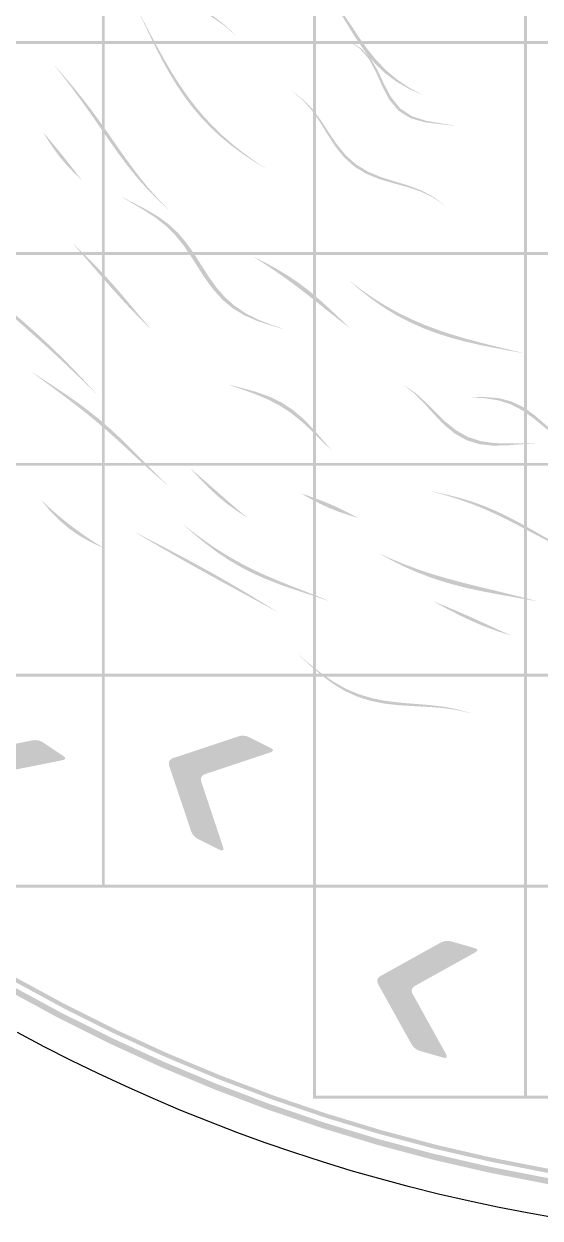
# Model space of a CAD drawing. Header units: millimetres. Extents: x 0 to 382, y 0 to 382.
# Drawn here: x 100.6 to 157.7, y 2.6 to 134.8 of the extents above; entities that cross this region are included whole.
import ezdxf

# ---------------------------------------------------------------- set-up
doc = ezdxf.new("R2010")
doc.units = ezdxf.units.MM
doc.layers.add('CUT', color=1, linetype='Continuous')
doc.layers.add('RASTER', color=7, linetype='Continuous')

msp = doc.modelspace()

# ---------------------------------------------------------------- hatches: boundary and pattern name
at = {"layer": 'RASTER'}
for points in [[(170.85, 4.649), (164.549, 5.443), (158.28, 6.449), (152.048, 7.667), (145.861, 9.095), (139.725, 10.732), (133.649, 12.575), (127.638, 14.623), (121.7, 16.873), (115.842, 19.323), (110.07, 21.97), (104.391, 24.811), (98.811, 27.842), (93.337, 31.06), (87.976, 34.462), (82.732, 38.043), (77.613, 41.8), (72.623, 45.728), (67.77, 49.822), (63.058, 54.079), (58.492, 58.492), (54.079, 63.058), (49.822, 67.77), (45.728, 72.623), (41.8, 77.613), (38.043, 82.732), (34.462, 87.976), (31.06, 93.337), (27.842, 98.811), (24.811, 104.391), (21.97, 110.07), (19.323, 115.842), (16.873, 121.7), (14.623, 127.638), (12.575, 133.649), (10.732, 139.725), (9.095, 145.861), (7.667, 152.048), (6.449, 158.28), (5.443, 164.55), (4.649, 170.85), (5.299, 170.92), (6.09, 164.642), (7.093, 158.394), (8.306, 152.184), (9.729, 146.018), (11.36, 139.904), (13.197, 133.849), (15.238, 127.86), (17.481, 121.942), (19.922, 116.105), (22.56, 110.353), (25.39, 104.693), (28.411, 99.133), (31.618, 93.678), (35.008, 88.335), (38.577, 83.11), (42.32, 78.008), (46.235, 73.036), (50.315, 68.2), (54.556, 63.504), (58.954, 58.954), (63.504, 54.556), (68.2, 50.315), (73.036, 46.235), (78.008, 42.321), (83.11, 38.577), (88.335, 35.008), (93.678, 31.618), (99.133, 28.411), (104.693, 25.39), (110.353, 22.56), (116.104, 19.922), (121.942, 17.481), (127.859, 15.238), (133.849, 13.197), (139.904, 11.36), (146.018, 9.73), (152.184, 8.306), (158.394, 7.093), (164.642, 6.09), (170.92, 5.299)], [(170.981, 5.857), (164.722, 6.645), (158.492, 7.645), (152.301, 8.855), (146.154, 10.273), (140.058, 11.899), (134.021, 13.731), (128.049, 15.766), (122.15, 18.001), (116.329, 20.435), (110.595, 23.065), (104.952, 25.887), (99.409, 28.899), (93.97, 32.096), (88.643, 35.476), (83.434, 39.034), (78.347, 42.767), (73.39, 46.669), (68.568, 50.737), (63.887, 54.966), (59.351, 59.351), (54.966, 63.887), (50.737, 68.568), (46.669, 73.39), (42.767, 78.347), (39.034, 83.434), (35.476, 88.643), (32.096, 93.971), (28.899, 99.409), (25.887, 104.953), (23.065, 110.595), (20.435, 116.33), (18.001, 122.15), (15.766, 128.049), (13.731, 134.021), (11.899, 140.058), (10.273, 146.154), (8.854, 152.301), (7.644, 158.493), (6.645, 164.722), (5.856, 170.981), (6.321, 171.031), (7.107, 164.788), (8.104, 158.574), (9.311, 152.398), (10.726, 146.266), (12.348, 140.186), (14.175, 134.164), (16.205, 128.207), (18.435, 122.323), (20.863, 116.517), (23.486, 110.797), (26.301, 105.169), (29.305, 99.639), (32.495, 94.214), (35.866, 88.9), (39.415, 83.704), (43.138, 78.63), (47.031, 73.685), (51.089, 68.875), (55.307, 64.205), (59.681, 59.681), (64.205, 55.307), (68.875, 51.089), (73.685, 47.031), (78.63, 43.138), (83.703, 39.415), (88.9, 35.866), (94.214, 32.495), (99.639, 29.305), (105.168, 26.301), (110.797, 23.486), (116.517, 20.863), (122.323, 18.435), (128.207, 16.205), (134.164, 14.175), (140.186, 12.349), (146.266, 10.727), (152.398, 9.311), (158.574, 8.104), (164.788, 7.107), (171.031, 6.321)], [(109.248, 155.948), (109.574, 155.948), (109.574, 132.924), (109.248, 132.924)], [(132.598, 155.948), (132.924, 155.948), (132.924, 132.924), (132.598, 132.924)], [(155.948, 155.948), (156.274, 155.948), (156.274, 132.924), (155.948, 132.924)], [(123.933, 133.631), (122.765, 134.649), (121.451, 135.563), (120.06, 136.437), (118.685, 137.347), (117.423, 138.363), (116.355, 139.53), (115.524, 140.864), (114.929, 142.347), (114.518, 143.931), (114.204, 145.554), (113.883, 147.15), (113.455, 148.668), (113.471, 148.677), (113.968, 147.199), (114.351, 145.641), (114.717, 144.054), (115.166, 142.499), (115.784, 141.037), (116.62, 139.713), (117.676, 138.544), (118.911, 137.515), (120.245, 136.579), (121.584, 135.669), (122.84, 134.711), (123.947, 133.643)], [(144.649, 126.987), (143.179, 127.654), (141.798, 128.456), (140.531, 129.411), (139.388, 130.516), (138.366, 131.752), (137.444, 133.08), (136.589, 134.458), (135.758, 135.838), (134.908, 137.179), (134.002, 138.451), (134.016, 138.464), (135.003, 137.27), (135.922, 136.002), (136.805, 134.683), (137.691, 133.347), (138.62, 132.037), (139.624, 130.793), (140.729, 129.652), (141.941, 128.638), (143.258, 127.758), (144.66, 127.002)], [(127.375, 118.797), (126.079, 119.591), (124.817, 120.434), (123.598, 121.333), (122.432, 122.293), (121.325, 123.316), (120.281, 124.404), (119.304, 125.552), (118.393, 126.757), (117.546, 128.011), (116.757, 129.307), (116.018, 130.635), (115.319, 131.984), (114.65, 133.344), (113.999, 134.707), (113.354, 136.063), (113.369, 136.073), (114.063, 134.753), (114.759, 133.426), (115.467, 132.099), (116.199, 130.781), (116.963, 129.479), (117.768, 128.202), (118.622, 126.959), (119.529, 125.758), (120.494, 124.604), (121.517, 123.503), (122.596, 122.457), (123.729, 121.468), (124.91, 120.533), (126.132, 119.65), (127.387, 118.811)], [(85.898, 132.924), (109.574, 132.924), (109.574, 132.598), (85.898, 132.598)], [(109.248, 132.924), (132.924, 132.924), (132.924, 132.598), (109.248, 132.598)], [(109.248, 132.598), (109.574, 132.598), (109.574, 109.574), (109.248, 109.574)], [(132.598, 132.924), (156.274, 132.924), (156.274, 132.598), (132.598, 132.598)], [(132.598, 132.598), (132.924, 132.598), (132.924, 109.574), (132.598, 109.574)], [(148.321, 123.538), (146.644, 123.725), (144.948, 123.935), (143.386, 124.384), (142.078, 125.208), (141.062, 126.417), (140.28, 127.897), (139.595, 129.453), (138.834, 130.88), (137.856, 132.032), (136.599, 132.877), (136.612, 132.891), (137.932, 132.117), (138.965, 131.03), (139.766, 129.659), (140.475, 128.14), (141.262, 126.675), (142.264, 125.457), (143.542, 124.602), (145.061, 124.1), (146.707, 123.82), (148.331, 123.554)], [(155.948, 132.924), (179.624, 132.924), (179.624, 132.598), (155.948, 132.598)], [(155.948, 132.598), (156.274, 132.598), (156.274, 109.574), (155.948, 109.574)], [(116.541, 114.337), (115.395, 115.39), (114.304, 116.499), (113.268, 117.66), (112.284, 118.867), (111.343, 120.109), (110.435, 121.375), (109.547, 122.652), (108.666, 123.929), (107.78, 125.199), (106.881, 126.454), (105.963, 127.694), (105.025, 128.919), (104.071, 130.134), (104.086, 130.145), (105.106, 128.977), (106.103, 127.798), (107.073, 126.601), (108.011, 125.382), (108.923, 124.139), (109.816, 122.878), (110.701, 121.605), (111.591, 120.33), (112.501, 119.066), (113.444, 117.826), (114.429, 116.62), (115.465, 115.46), (116.554, 114.35)], [(147.097, 114.778), (145.854, 115.624), (144.493, 116.275), (143.023, 116.768), (141.487, 117.186), (139.954, 117.638), (138.498, 118.227), (137.184, 119.026), (136.041, 120.056), (135.061, 121.281), (134.193, 122.623), (133.36, 123.98), (132.476, 125.256), (131.472, 126.383), (130.316, 127.343), (130.329, 127.357), (131.528, 126.444), (132.57, 125.362), (133.487, 124.129), (134.347, 122.808), (135.233, 121.495), (136.222, 120.289), (137.365, 119.269), (138.671, 118.467), (140.11, 117.863), (141.621, 117.385), (143.129, 116.932), (144.568, 116.395), (145.896, 115.694), (147.106, 114.794)], [(106.951, 117.593), (106.146, 118.362), (105.376, 119.162), (104.655, 120.005), (103.988, 120.892), (103.371, 121.817), (102.791, 122.77), (102.806, 122.781), (103.511, 121.928), (104.219, 121.078), (104.918, 120.221), (105.604, 119.353), (106.282, 118.478), (106.966, 117.606)], [(129.297, 101.049), (127.829, 101.47), (126.39, 101.954), (125.024, 102.555), (123.768, 103.314), (122.64, 104.243), (121.64, 105.328), (120.747, 106.533), (119.923, 107.804), (119.117, 109.08), (118.281, 110.304), (117.368, 111.432), (116.352, 112.443), (115.224, 113.339), (114, 114.144), (112.716, 114.902), (111.423, 115.665), (111.437, 115.678), (112.792, 114.975), (114.133, 114.277), (115.409, 113.529), (116.581, 112.684), (117.632, 111.717), (118.568, 110.622), (119.417, 109.422), (120.223, 108.156), (121.038, 106.883), (121.91, 105.662), (122.88, 104.548), (123.97, 103.578), (125.183, 102.768), (126.501, 102.106), (127.89, 101.557), (129.308, 101.064)], [(114.571, 101.12), (113.454, 102.223), (112.362, 103.351), (111.295, 104.501), (110.248, 105.668), (109.217, 106.846), (108.195, 108.029), (107.174, 109.208), (106.144, 110.376), (106.158, 110.389), (107.283, 109.315), (108.383, 108.218), (109.456, 107.092), (110.502, 105.936), (111.527, 104.752), (112.54, 103.549), (113.555, 102.338), (114.583, 101.134)], [(85.898, 109.574), (109.574, 109.574), (109.574, 109.248), (85.898, 109.248)], [(109.248, 109.574), (132.924, 109.574), (132.924, 109.248), (109.248, 109.248)], [(109.248, 109.248), (109.574, 109.248), (109.574, 86.224), (109.248, 86.224)], [(136.652, 101.178), (135.484, 102.068), (134.333, 102.978), (133.19, 103.893), (132.046, 104.8), (130.892, 105.687), (129.722, 106.549), (128.533, 107.386), (127.325, 108.201), (126.104, 109.002), (126.116, 109.017), (127.428, 108.334), (128.712, 107.626), (129.955, 106.871), (131.151, 106.054), (132.3, 105.17), (133.41, 104.224), (134.495, 103.23), (135.573, 102.211), (136.661, 101.194)], [(132.598, 109.574), (156.274, 109.574), (156.274, 109.248), (132.598, 109.248)], [(132.598, 109.248), (132.924, 109.248), (132.924, 86.224), (132.598, 86.224)], [(155.948, 109.574), (179.624, 109.574), (179.624, 109.248), (155.948, 109.248)], [(155.948, 109.248), (156.274, 109.248), (156.274, 86.224), (155.948, 86.224)], [(108.631, 93.877), (107.572, 94.907), (106.511, 95.932), (105.445, 96.949), (104.371, 97.956), (103.288, 98.953), (102.195, 99.942), (101.095, 100.924), (99.989, 101.904), (98.881, 102.886), (97.776, 103.874), (96.679, 104.873), (95.597, 105.889), (94.533, 106.927), (93.495, 107.989), (93.509, 108.001), (94.602, 106.987), (95.716, 105.996), (96.844, 105.023), (97.977, 104.061), (99.107, 103.102), (100.23, 102.14), (101.339, 101.169), (102.431, 100.183), (103.504, 99.18), (104.558, 98.156), (105.595, 97.113), (106.618, 96.052), (107.632, 94.976), (108.643, 93.891)], [(155.814, 98.378), (154.227, 98.668), (152.632, 98.966), (151.035, 99.29), (149.446, 99.655), (147.873, 100.076), (146.323, 100.567), (144.805, 101.138), (143.327, 101.795), (141.894, 102.542), (140.511, 103.378), (139.18, 104.299), (137.901, 105.297), (136.672, 106.361), (136.682, 106.377), (137.959, 105.389), (139.28, 104.465), (140.646, 103.611), (142.054, 102.83), (143.502, 102.123), (144.985, 101.488), (146.497, 100.92), (148.032, 100.412), (149.583, 99.955), (151.143, 99.536), (152.706, 99.145), (154.267, 98.769), (155.821, 98.395)], [(116.51, 83.751), (115.358, 84.732), (114.231, 85.742), (113.12, 86.768), (112.016, 87.796), (110.908, 88.815), (109.79, 89.816), (108.654, 90.793), (107.498, 91.744), (106.319, 92.67), (105.122, 93.578), (103.913, 94.475), (102.699, 95.372), (101.491, 96.282), (101.504, 96.295), (102.772, 95.451), (104.04, 94.616), (105.297, 93.775), (106.53, 92.915), (107.732, 92.022), (108.899, 91.091), (110.031, 90.117), (111.133, 89.102), (112.212, 88.052), (113.278, 86.979), (114.343, 85.896), (115.42, 84.819), (116.52, 83.766)], [(134.681, 87.576), (133.568, 88.676), (132.466, 89.775), (131.342, 90.815), (130.165, 91.755), (128.916, 92.571), (127.586, 93.262), (126.183, 93.85), (124.727, 94.373), (123.249, 94.884), (123.26, 94.899), (124.812, 94.497), (126.331, 94.071), (127.779, 93.558), (129.129, 92.909), (130.374, 92.095), (131.522, 91.118), (132.6, 90.006), (133.642, 88.808), (134.69, 87.592)], [(157.211, 88.368), (155.657, 88.285), (154.073, 88.164), (152.503, 88.133), (150.995, 88.301), (149.586, 88.741), (148.295, 89.469), (147.117, 90.445), (146.023, 91.579), (144.966, 92.754), (143.889, 93.852), (142.74, 94.776), (142.749, 94.793), (143.944, 93.964), (145.06, 92.955), (146.148, 91.855), (147.262, 90.775), (148.447, 89.829), (149.733, 89.103), (151.127, 88.637), (152.61, 88.416), (154.148, 88.373), (155.698, 88.402), (157.217, 88.386)], [(162.164, 87.72), (160.779, 88.318), (159.476, 89.165), (158.234, 90.157), (157.011, 91.161), (155.764, 92.049), (154.452, 92.729), (153.05, 93.165), (151.558, 93.385), (149.999, 93.473), (150.007, 93.49), (151.609, 93.511), (153.137, 93.389), (154.563, 93.026), (155.885, 92.386), (157.127, 91.5), (158.332, 90.458), (159.548, 89.394), (160.817, 88.449), (162.169, 87.738)], [(85.898, 86.224), (109.574, 86.224), (109.574, 85.898), (85.898, 85.898)], [(109.248, 86.224), (132.924, 86.224), (132.924, 85.898), (109.248, 85.898)], [(132.598, 86.224), (156.274, 86.224), (156.274, 85.898), (132.598, 85.898)], [(155.948, 86.224), (179.624, 86.224), (179.624, 85.898), (155.948, 85.898)], [(109.248, 85.898), (109.574, 85.898), (109.574, 62.874), (109.248, 62.874)], [(125.332, 80.168), (124.187, 80.903), (123.084, 81.705), (122.029, 82.579), (121.022, 83.521), (120.056, 84.515), (119.119, 85.538), (119.129, 85.554), (120.152, 84.658), (121.178, 83.759), (122.204, 82.854), (123.234, 81.947), (124.276, 81.05), (125.342, 80.184)], [(132.598, 85.898), (132.924, 85.898), (132.924, 62.874), (132.598, 62.874)], [(155.948, 85.898), (156.274, 85.898), (156.274, 62.874), (155.948, 62.874)], [(109.433, 76.797), (108.095, 77.415), (106.82, 78.128), (105.625, 78.952), (104.52, 79.893), (103.5, 80.94), (102.554, 82.071), (102.566, 82.086), (103.622, 81.092), (104.719, 80.148), (105.85, 79.247), (107.014, 78.387), (108.21, 77.573), (109.443, 76.812)], [(137.539, 80.14), (136.458, 80.477), (135.387, 80.843), (134.338, 81.258), (133.317, 81.73), (132.322, 82.253), (131.347, 82.812), (131.356, 82.828), (132.43, 82.453), (133.494, 82.065), (134.538, 81.645), (135.558, 81.182), (136.558, 80.681), (137.547, 80.156)], [(162.203, 75.894), (160.815, 76.487), (159.449, 77.138), (158.102, 77.829), (156.767, 78.537), (155.44, 79.244), (154.112, 79.93), (152.778, 80.579), (151.431, 81.179), (150.066, 81.723), (148.68, 82.21), (147.27, 82.644), (145.839, 83.032), (145.846, 83.05), (147.308, 82.736), (148.743, 82.373), (150.151, 81.948), (151.53, 81.451), (152.883, 80.882), (154.217, 80.245), (155.537, 79.55), (156.852, 78.815), (158.169, 78.059), (159.496, 77.307), (160.841, 76.583), (162.207, 75.912)], [(128.613, 69.75), (127.302, 70.463), (125.992, 71.175), (124.681, 71.887), (123.371, 72.601), (122.062, 73.318), (120.755, 74.04), (119.45, 74.767), (118.148, 75.502), (116.849, 76.245), (115.553, 76.996), (114.261, 77.756), (112.973, 78.525), (112.984, 78.54), (114.316, 77.836), (115.647, 77.138), (116.975, 76.44), (118.298, 75.74), (119.613, 75.033), (120.921, 74.316), (122.22, 73.587), (123.51, 72.845), (124.794, 72.091), (126.073, 71.325), (127.348, 70.549), (128.621, 69.767)], [(134.285, 70.977), (132.855, 71.448), (131.416, 71.915), (129.979, 72.395), (128.554, 72.908), (127.15, 73.47), (125.776, 74.095), (124.441, 74.792), (123.148, 75.564), (121.899, 76.409), (120.693, 77.32), (119.524, 78.282), (118.383, 79.281), (118.393, 79.297), (119.583, 78.375), (120.796, 77.486), (122.039, 76.64), (123.313, 75.845), (124.62, 75.105), (125.958, 74.421), (127.322, 73.787), (128.706, 73.196), (130.103, 72.634), (131.504, 72.09), (132.903, 71.548), (134.293, 70.994)], [(157.311, 70.917), (155.825, 71.188), (154.332, 71.451), (152.837, 71.719), (151.342, 72.006), (149.854, 72.326), (148.377, 72.69), (146.917, 73.109), (145.478, 73.591), (144.063, 74.139), (142.676, 74.754), (141.317, 75.433), (139.986, 76.167), (139.993, 76.184), (141.371, 75.556), (142.77, 74.979), (144.189, 74.451), (145.625, 73.971), (147.076, 73.533), (148.536, 73.13), (150.003, 72.753), (151.471, 72.393), (152.939, 72.039), (154.404, 71.683), (155.863, 71.317), (157.316, 70.935)], [(154.483, 67.127), (153.019, 67.592), (151.577, 68.122), (150.159, 68.722), (148.766, 69.386), (147.395, 70.098), (146.037, 70.829), (146.043, 70.847), (147.459, 70.273), (148.868, 69.679), (150.271, 69.058), (151.671, 68.417), (153.075, 67.771), (154.489, 67.145)], [(149.999, 58.525), (148.503, 58.871), (146.96, 59.088), (145.378, 59.212), (143.772, 59.293), (142.161, 59.393), (140.569, 59.569), (139.018, 59.874), (137.528, 60.342), (136.109, 60.989), (134.766, 61.806), (133.492, 62.765), (132.271, 63.819), (131.078, 64.912), (131.086, 64.929), (132.309, 63.903), (133.558, 62.912), (134.855, 62.01), (136.215, 61.239), (137.644, 60.625), (139.138, 60.175), (140.685, 59.871), (142.268, 59.679), (143.864, 59.549), (145.451, 59.422), (147.011, 59.241), (148.531, 58.959), (150.005, 58.543)], [(85.898, 62.874), (109.574, 62.874), (109.574, 62.548), (85.898, 62.548)], [(109.248, 62.874), (132.924, 62.874), (132.924, 62.548), (109.248, 62.548)], [(109.248, 62.548), (109.574, 62.548), (109.574, 39.524), (109.248, 39.524)], [(132.598, 62.874), (156.274, 62.874), (156.274, 62.548), (132.598, 62.548)], [(132.598, 62.548), (132.924, 62.548), (132.924, 39.524), (132.598, 39.524)], [(155.948, 62.874), (179.624, 62.874), (179.624, 62.548), (155.948, 62.548)], [(155.948, 62.548), (156.274, 62.548), (156.274, 39.524), (155.948, 39.524)], [(98.376, 43.628), (98.399, 43.473), (98.399, 43.352), (98.377, 43.264), (98.333, 43.21), (98.266, 43.189), (98.177, 43.202), (98.065, 43.249), (97.93, 43.329), (95.793, 44.754), (95.654, 44.856), (95.53, 44.967), (95.419, 45.088), (95.322, 45.217), (95.239, 45.356), (95.169, 45.505), (95.114, 45.663), (95.073, 45.83), (93.599, 53.199), (93.578, 53.362), (93.582, 53.508), (93.612, 53.637), (93.668, 53.748), (93.749, 53.843), (93.857, 53.92), (93.99, 53.98), (94.149, 54.023), (101.518, 55.497), (101.688, 55.523), (101.855, 55.533), (102.018, 55.526), (102.178, 55.503), (102.336, 55.463), (102.489, 55.407), (102.64, 55.334), (102.787, 55.246), (104.924, 53.821), (105.05, 53.728), (105.137, 53.642), (105.183, 53.565), (105.19, 53.495), (105.157, 53.433), (105.085, 53.379), (104.972, 53.333), (104.82, 53.295), (97.451, 51.821), (97.293, 51.778), (97.16, 51.718), (97.052, 51.641), (96.971, 51.546), (96.915, 51.435), (96.885, 51.306), (96.88, 51.16), (96.902, 50.997)], [(122.64, 43.764), (122.682, 43.613), (122.697, 43.493), (122.687, 43.403), (122.649, 43.344), (122.585, 43.316), (122.495, 43.318), (122.378, 43.35), (122.235, 43.413), (119.937, 44.562), (119.787, 44.646), (119.649, 44.74), (119.524, 44.846), (119.412, 44.963), (119.312, 45.091), (119.225, 45.229), (119.151, 45.379), (119.089, 45.54), (116.713, 52.669), (116.671, 52.828), (116.657, 52.973), (116.671, 53.105), (116.713, 53.223), (116.782, 53.326), (116.879, 53.416), (117.004, 53.493), (117.156, 53.555), (124.285, 55.931), (124.451, 55.978), (124.615, 56.009), (124.778, 56.022), (124.94, 56.019), (125.101, 55.999), (125.261, 55.963), (125.419, 55.91), (125.576, 55.84), (127.874, 54.691), (128.01, 54.614), (128.106, 54.54), (128.162, 54.469), (128.177, 54.401), (128.152, 54.335), (128.087, 54.273), (127.982, 54.213), (127.836, 54.156), (120.706, 51.78), (120.554, 51.717), (120.429, 51.641), (120.332, 51.551), (120.263, 51.447), (120.222, 51.33), (120.208, 51.198), (120.222, 51.053), (120.263, 50.894)], [(85.898, 39.524), (109.574, 39.524), (109.574, 39.198), (85.898, 39.198)], [(109.248, 39.524), (132.924, 39.524), (132.924, 39.198), (109.248, 39.198)], [(132.598, 39.524), (156.274, 39.524), (156.274, 39.198), (132.598, 39.198)], [(132.598, 39.198), (132.924, 39.198), (132.924, 16.174), (132.598, 16.174)], [(155.948, 39.524), (179.624, 39.524), (179.624, 39.198), (155.948, 39.198)], [(155.948, 39.198), (156.274, 39.198), (156.274, 16.174), (155.948, 16.174)], [(147.303, 20.825), (147.372, 20.685), (147.41, 20.569), (147.416, 20.479), (147.39, 20.414), (147.332, 20.374), (147.243, 20.359), (147.122, 20.37), (146.97, 20.405), (144.5, 21.111), (144.337, 21.166), (144.184, 21.233), (144.042, 21.314), (143.91, 21.408), (143.788, 21.516), (143.677, 21.636), (143.577, 21.769), (143.486, 21.916), (139.837, 28.485), (139.767, 28.634), (139.726, 28.774), (139.716, 28.906), (139.735, 29.029), (139.784, 29.144), (139.862, 29.25), (139.971, 29.348), (140.109, 29.437), (146.678, 33.087), (146.832, 33.164), (146.988, 33.224), (147.146, 33.267), (147.306, 33.294), (147.468, 33.304), (147.631, 33.298), (147.797, 33.275), (147.964, 33.235), (150.434, 32.529), (150.582, 32.479), (150.69, 32.424), (150.758, 32.364), (150.786, 32.3), (150.773, 32.231), (150.721, 32.157), (150.628, 32.079), (150.495, 31.997), (143.926, 28.347), (143.788, 28.258), (143.679, 28.16), (143.6, 28.054), (143.552, 27.939), (143.532, 27.815), (143.543, 27.684), (143.583, 27.543), (143.654, 27.394)], [(132.598, 16.174), (156.274, 16.174), (156.274, 15.848), (132.598, 15.848)], [(155.948, 16.174), (179.624, 16.174), (179.624, 15.848), (155.948, 15.848)]]:
    msp.add_hatch(color=7, dxfattribs=at).paths.add_polyline_path(points)

# ---------------------------------------------------------------- linework, layer by layer
at = {"layer": 'CUT'}
msp.add_lwpolyline([(159.583, 2.622), (156.298, 3.202), (153.023, 3.838), (149.76, 4.532), (146.51, 5.283), (143.273, 6.09), (140.051, 6.953), (136.844, 7.873), (133.654, 8.848), (130.482, 9.879), (127.327, 10.966), (124.193, 12.107), (121.078, 13.302), (117.985, 14.552), (114.915, 15.855), (111.867, 17.212), (108.844, 18.622), (105.846, 20.085), (102.873, 21.599), (99.928, 23.166)], dxfattribs=at)

doc.saveas('drawing.dxf')
